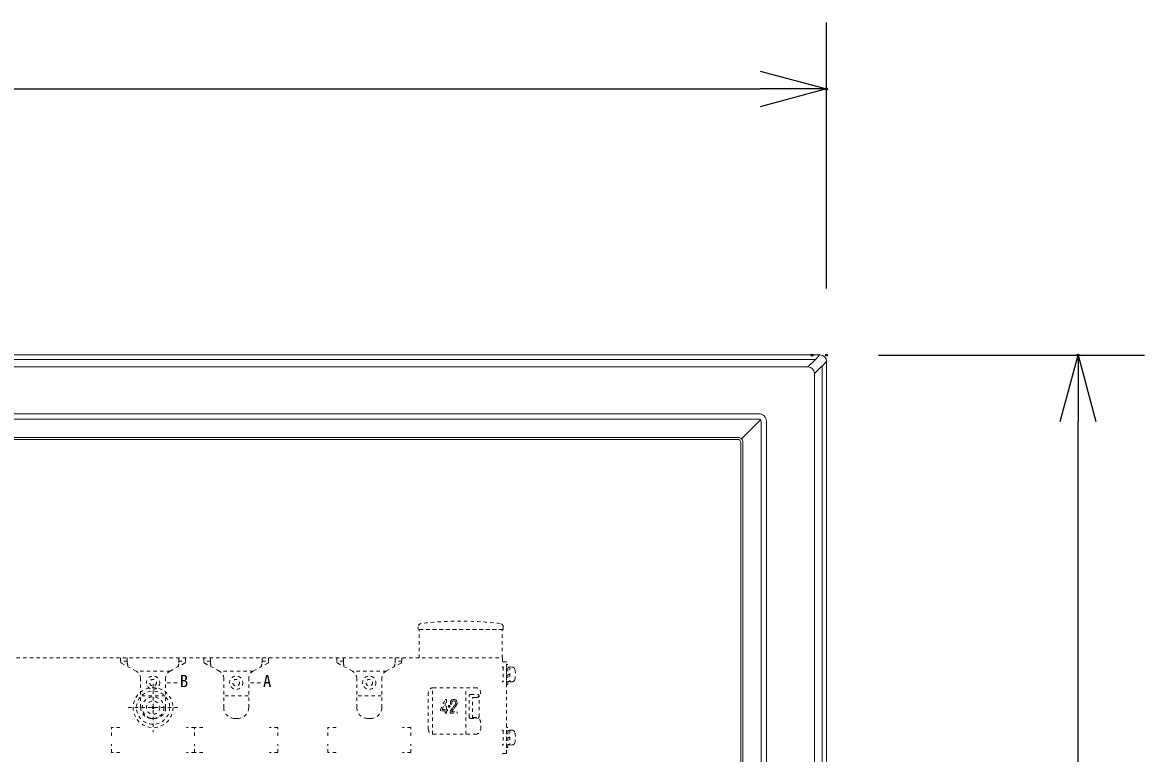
# Model space of a CAD drawing. Units: millimetres, scale not verified. Extents: x -62 to 63, y -117 to 117.
# Drawn here: x -20.42 to 13.32, y 68.27 to 90.25 of the extents above; entities that cross this region are included whole.
import ezdxf
from ezdxf.enums import TextEntityAlignment as Align

# ---------------------------------------------------------------- set-up
doc = ezdxf.new("R2010")
doc.units = ezdxf.units.MM
doc.header["$LTSCALE"] = 0.125
doc.header["$PDMODE"] = 32
doc.header["$PDSIZE"] = 0.0625
doc.linetypes.add('USER5', pattern=[1.4, 0.7, -0.7])
for name, color, linetype in [('0-0_0', 7, 'Continuous'), ('0-4_DEFPOINTS', 7, 'Continuous'), ('0-6_SUNPO', 7, 'Continuous')]:
    doc.layers.add(name, color=color, linetype=linetype)
doc.layers.add('0-5_GAIKEI', color=1, linetype='Continuous', lineweight=18)
doc.styles.add('ＭＳ ゴシック', font='')
doc.styles.get('ＭＳ ゴシック').set_extended_font_data('MS Gothic')

# ---------------------------------------------------------------- blocks, each defined once
blk = doc.blocks.new('_OPEN30')
at = {"layer": '0-0_0'}
blk.add_line((0, 0), (-1, 0), dxfattribs=at)
blk.add_lwpolyline([(-1, 0.26795), (0, 0), (-1, -0.26795)], dxfattribs=at)
blk = doc.blocks.new('D12')
at = {"layer": '0-4_DEFPOINTS'}
for p in [(0.6502, 95.4879), (8.6502, 95.4879), (0.6502, 59.2956)]:
    blk.add_point(p, dxfattribs=at)
at = {"layer": '0-6_SUNPO'}
for p, q in [((2.6502, 95.4879), (10.6502, 95.4879)), ((8.6502, 61.2956), (8.6502, 93.4879)), ((2.6502, 59.2956), (10.6502, 59.2956))]:
    blk.add_line(p, q, dxfattribs=at)
at = {"layer": '0-6_SUNPO', "xscale": 2, "yscale": 2}
for p, rotation in [((8.6502, 95.4879), 90), ((8.6502, 59.2956), 270)]:
    blk.add_blockref('_OPEN30', p, dxfattribs=dict(at, rotation=rotation))
at = {"layer": '0-6_SUNPO', "style": 'ＭＳ ゴシック'}
blk.add_text('724', height=1.833, rotation=90, dxfattribs=at).set_placement((8.1502, 75.5168), align=Align.BOTTOM_LEFT)
blk = doc.blocks.new('D11')
at = {"layer": '0-4_DEFPOINTS'}
for p in [(1.09, 103.4876), (1.09, 95.4876)]:
    blk.add_point(p, dxfattribs=at)
at = {"layer": '0-6_SUNPO'}
for p, q in [((1.09, 97.4876), (1.09, 105.4876)), ((-57.41, 103.4876), (-0.91, 103.4876))]:
    blk.add_line(p, q, dxfattribs=at)
at = {"layer": '0-6_SUNPO', "xscale": 2, "yscale": 2}
blk.add_blockref('_OPEN30', (1.09, 103.4876), dxfattribs=at)

msp = doc.modelspace()

# ---------------------------------------------------------------- linework, layer by layer
at = {"layer": '0-5_GAIKEI', "color": 7}
for p, q in [((-56.5379, 80.255), (3.5627, 80.255)), ((3.7624, 80.0552), (3.7624, 44.2547))]:
    msp.add_line(p, q, dxfattribs=at)
at = {"layer": '0-5_GAIKEI'}
for p, q in [((-56.4045, 80.1196), (3.4293, 80.1196)), ((3.2024, 79.8927), (3.4293, 80.1196)), ((3.4273, 80.1196), (3.5627, 80.255)), ((3.7624, 80.0552), (3.627, 79.9198)), ((3.2024, 79.8927), (-56.1776, 79.8927)), ((3.627, 79.9218), (3.4002, 79.695)), ((3.4002, 79.695), (3.4002, 44.6149)), ((3.627, 44.3881), (3.627, 79.9218)), ((1.7292, 78.4839), (-54.7044, 78.4839)), ((-54.6977, 78.3254), (1.7224, 78.3254)), ((1.7745, 78.3046), (1.2033, 77.7333)), ((1.7953, 46.0574), (1.7953, 78.2525)), ((1.9539, 78.2592), (1.9539, 46.0507)), ((1.1003, 77.7752), (-54.0755, 77.7752)), ((-54.0608, 77.715), (1.0856, 77.715)), ((1.1849, 77.6157), (1.1849, 46.6942)), ((1.2452, 77.6304), (1.2452, 46.6795))]:
    msp.add_line(p, q, dxfattribs=at)
at = {"layer": '0-5_GAIKEI', "linetype": 'USER5'}
for p, q in [((-8.5126, 72.0812), (-8.5126, 72.0011)), ((-5.9626, 72.0011), (-8.5126, 72.0011)), ((-8.4876, 71.1511), (-8.4876, 72.0011)), ((-5.9876, 72.0011), (-8.4876, 72.0011)), ((-5.9876, 71.1511), (-5.9876, 72.0011)), ((-5.9626, 72.0812), (-5.9626, 72.0011)), ((-46.9926, 71.1511), (-5.9826, 71.1511)), ((-17.4626, 71.1511), (-17.4626, 71.0312)), ((-17.4626, 71.1511), (-17.4626, 71.0309)), ((-17.2626, 71.0511), (-17.4626, 71.0511)), ((-17.4364, 70.9869), (-16.9935, 70.747)), ((-17.2626, 71.1511), (-17.2626, 71.0711)), ((-17.2626, 71.0011), (-17.2626, 71.0711)), ((-15.5388, 70.9869), (-15.9817, 70.747)), ((-15.7126, 71.0711), (-15.7126, 71.1511)), ((-15.7126, 71.0011), (-15.7126, 71.0711)), ((-15.7126, 71.0511), (-15.5126, 71.0511)), ((-15.5126, 71.1511), (-15.5126, 71.0309)), ((-14.9626, 71.1511), (-14.9626, 71.0312)), ((-14.9626, 71.1511), (-14.9626, 71.0312)), ((-14.7626, 71.0511), (-14.9626, 71.0511)), ((-14.9364, 70.9869), (-14.4935, 70.747)), ((-14.7626, 71.1511), (-14.7626, 71.0711)), ((-14.7626, 71.0011), (-14.7626, 71.0711)), ((-13.0388, 70.9869), (-13.4817, 70.747)), ((-13.2126, 71.0711), (-13.2126, 71.1511)), ((-13.2126, 71.0011), (-13.2126, 71.0711)), ((-13.2126, 71.0511), (-13.0126, 71.0511)), ((-13.0126, 71.1511), (-13.0126, 71.0309)), ((-10.9626, 71.1511), (-10.9626, 71.0312)), ((-10.9626, 71.1511), (-10.9626, 71.0309)), ((-10.7626, 71.0511), (-10.9626, 71.0511)), ((-10.9364, 70.9869), (-10.4935, 70.747)), ((-10.7626, 71.1511), (-10.7626, 71.0711)), ((-10.7626, 71.0011), (-10.7626, 71.0711)), ((-9.0388, 70.9869), (-9.4817, 70.747)), ((-9.2126, 71.0711), (-9.2126, 71.1511)), ((-9.2126, 71.0011), (-9.2126, 71.0711)), ((-9.0126, 71.0511), (-9.2126, 71.0511)), ((-9.0126, 71.1511), (-9.0126, 71.0309)), ((-5.9826, 71.0511), (-5.9826, 71.1511)), ((-5.9626, 71.0311), (-5.8626, 71.0311)), ((-5.9626, 70.8657), (-5.9626, 70.4366)), ((-5.8626, 68.2711), (-5.8626, 71.0311)), ((-5.8626, 70.3511), (-5.8626, 70.9511)), ((-5.8626, 70.9511), (-5.8226, 70.9511)), ((-5.8226, 70.3511), (-5.8226, 70.9511)), ((-5.7576, 70.8636), (-5.8226, 70.8636)), ((-5.7576, 70.8761), (-5.688, 70.8725)), ((-5.7576, 70.8761), (-5.7576, 70.4261)), ((-15.9713, 70.7511), (-17.0011, 70.7511)), ((-16.8626, 69.6511), (-16.8626, 70.5272)), ((-16.1126, 69.6511), (-16.1126, 70.5272)), ((-13.4713, 70.7511), (-14.5011, 70.7511)), ((-14.3626, 69.6511), (-14.3626, 70.5272)), ((-13.6126, 69.6511), (-13.6126, 70.5272)), ((-9.4713, 70.7511), (-10.5011, 70.7511)), ((-10.3626, 69.6511), (-10.3626, 70.5272)), ((-9.6126, 69.6511), (-9.6126, 70.5272)), ((-5.7576, 70.6511), (-5.8226, 70.6511)), ((-16.4876, 70.3703), (-16.4876, 68.9147)), ((-15.7626, 70.4011), (-16.0626, 70.4011)), ((-13.2626, 70.4011), (-13.5626, 70.4011)), ((-8.0876, 68.8532), (-8.0876, 70.2511)), ((-8.0626, 70.2511), (-6.7876, 70.2511)), ((-7.0876, 68.8511), (-7.0876, 70.2511)), ((-5.8626, 70.3511), (-5.8226, 70.3511)), ((-5.7576, 70.4386), (-5.8226, 70.4386)), ((-5.7576, 70.4261), (-5.688, 70.4298)), ((-16.1251, 70.0011), (-16.8501, 70.0011)), ((-13.6251, 70.0011), (-14.3501, 70.0011)), ((-9.6251, 70.0011), (-10.3501, 70.0011)), ((-8.2126, 69.0011), (-8.2126, 70.1011)), ((-7.8412, 69.5847), (-7.7074, 69.8954)), ((-7.8412, 69.5847), (-7.7074, 69.8954)), ((-7.7074, 69.8954), (-7.6654, 69.8954)), ((-7.7074, 69.8954), (-7.6654, 69.8954)), ((-7.6654, 69.8954), (-7.6654, 69.5927)), ((-7.6654, 69.8954), (-7.6654, 69.5927)), ((-7.5451, 69.8282), (-7.535, 69.8534)), ((-7.5451, 69.8282), (-7.535, 69.8534)), ((-7.535, 69.8534), (-7.5095, 69.884)), ((-7.535, 69.8534), (-7.5095, 69.884)), ((-7.5095, 69.884), (-7.4691, 69.8992)), ((-7.5095, 69.884), (-7.4691, 69.8992)), ((-7.5001, 69.8327), (-7.4855, 69.8502)), ((-7.5001, 69.8327), (-7.4855, 69.8502)), ((-7.4855, 69.8502), (-7.4618, 69.8591)), ((-7.4855, 69.8502), (-7.4618, 69.8591)), ((-7.4691, 69.8992), (-7.4253, 69.8992)), ((-7.4691, 69.8992), (-7.4253, 69.8992)), ((-7.4618, 69.8591), (-7.4335, 69.8591)), ((-7.4618, 69.8591), (-7.4335, 69.8591)), ((-7.4335, 69.8591), (-7.4138, 69.8507)), ((-7.4335, 69.8591), (-7.4138, 69.8507)), ((-7.4253, 69.8992), (-7.3888, 69.8835)), ((-7.4253, 69.8992), (-7.3888, 69.8835)), ((-7.4138, 69.8507), (-7.4018, 69.8356)), ((-7.4138, 69.8507), (-7.4018, 69.8356)), ((-7.3888, 69.8835), (-7.3688, 69.8585)), ((-7.3888, 69.8835), (-7.3688, 69.8585)), ((-7.3688, 69.8585), (-7.354, 69.8339)), ((-7.3688, 69.8585), (-7.354, 69.8339)), ((-6.9876, 69.3761), (-6.9876, 70.0011)), ((-6.9876, 69.3761), (-6.9876, 70.0011)), ((-6.9376, 70.0511), (-6.7376, 70.0511)), ((-6.9376, 70.0511), (-6.7376, 70.0511)), ((-6.8876, 69.3261), (-6.8876, 69.9511)), ((-6.8876, 69.9511), (-6.7876, 69.9511)), ((-6.6876, 69.9893), (-6.6876, 70.0011)), ((-6.6876, 69.3761), (-6.6876, 70.0011)), ((-17.2398, 69.6511), (-15.7173, 69.6511)), ((-7.8412, 69.5518), (-7.8412, 69.5847)), ((-7.8412, 69.5518), (-7.8412, 69.5847)), ((-7.7062, 69.5518), (-7.8412, 69.5518)), ((-7.7062, 69.5518), (-7.8412, 69.5518)), ((-7.7932, 69.5927), (-7.7062, 69.7947)), ((-7.7932, 69.5927), (-7.7062, 69.7947)), ((-7.7062, 69.5927), (-7.7932, 69.5927)), ((-7.7062, 69.5927), (-7.7932, 69.5927)), ((-7.7062, 69.7947), (-7.7062, 69.5927)), ((-7.7062, 69.7947), (-7.7062, 69.5927)), ((-7.7062, 69.5518), (-7.7062, 69.4823)), ((-7.7062, 69.5518), (-7.7062, 69.4823)), ((-7.6326, 69.5927), (-7.6654, 69.5927)), ((-7.6326, 69.5927), (-7.6654, 69.5927)), ((-7.6654, 69.5518), (-7.6654, 69.4823)), ((-7.6326, 69.5518), (-7.6654, 69.5518)), ((-7.6654, 69.5518), (-7.6654, 69.4823)), ((-7.6326, 69.5518), (-7.6654, 69.5518)), ((-7.6326, 69.5927), (-7.6326, 69.5518)), ((-7.6326, 69.5927), (-7.6326, 69.5518)), ((-7.5436, 69.5554), (-7.5576, 69.518)), ((-7.5436, 69.5554), (-7.5576, 69.518)), ((-7.5496, 69.7964), (-7.5451, 69.8282)), ((-7.5496, 69.7964), (-7.5451, 69.8282)), ((-7.5496, 69.7589), (-7.5496, 69.7964)), ((-7.5496, 69.7589), (-7.5496, 69.7964)), ((-7.5095, 69.7589), (-7.5496, 69.7589)), ((-7.5095, 69.7589), (-7.5496, 69.7589)), ((-7.5221, 69.5899), (-7.5436, 69.5554)), ((-7.5221, 69.5899), (-7.5436, 69.5554)), ((-7.4852, 69.639), (-7.5221, 69.5899)), ((-7.4852, 69.639), (-7.5221, 69.5899)), ((-7.5075, 69.5375), (-7.5132, 69.5224)), ((-7.5075, 69.5375), (-7.5132, 69.5224)), ((-7.5132, 69.5224), (-7.3492, 69.5224)), ((-7.5132, 69.5224), (-7.3492, 69.5224)), ((-7.5095, 69.7935), (-7.5061, 69.8178)), ((-7.5095, 69.7935), (-7.5061, 69.8178)), ((-7.5095, 69.7589), (-7.5095, 69.7935)), ((-7.5095, 69.7589), (-7.5095, 69.7935)), ((-7.489, 69.5672), (-7.5075, 69.5375)), ((-7.489, 69.5672), (-7.5075, 69.5375)), ((-7.5061, 69.8178), (-7.5001, 69.8327)), ((-7.5061, 69.8178), (-7.5001, 69.8327)), ((-7.4537, 69.6142), (-7.489, 69.5672)), ((-7.4537, 69.6142), (-7.489, 69.5672)), ((-7.4062, 69.7338), (-7.4852, 69.639)), ((-7.4062, 69.7338), (-7.4852, 69.639)), ((-7.3724, 69.7118), (-7.4537, 69.6142)), ((-7.3724, 69.7118), (-7.4537, 69.6142)), ((-7.3922, 69.7619), (-7.4062, 69.7338)), ((-7.3922, 69.7619), (-7.4062, 69.7338)), ((-7.4018, 69.8356), (-7.3925, 69.8202)), ((-7.4018, 69.8356), (-7.3925, 69.8202)), ((-7.3925, 69.8202), (-7.3893, 69.7975)), ((-7.3925, 69.8202), (-7.3893, 69.7975)), ((-7.3893, 69.7734), (-7.3922, 69.7619)), ((-7.3893, 69.7734), (-7.3922, 69.7619)), ((-7.3893, 69.7975), (-7.3893, 69.7734)), ((-7.3893, 69.7975), (-7.3893, 69.7734)), ((-7.3543, 69.7479), (-7.3724, 69.7118)), ((-7.3543, 69.7479), (-7.3724, 69.7118)), ((-7.3492, 69.7684), (-7.3543, 69.7479)), ((-7.3492, 69.7684), (-7.3543, 69.7479)), ((-7.354, 69.8339), (-7.3492, 69.8004)), ((-7.354, 69.8339), (-7.3492, 69.8004)), ((-7.3492, 69.8004), (-7.3492, 69.7684)), ((-7.3492, 69.8004), (-7.3492, 69.7684)), ((-7.3492, 69.4823), (-7.3492, 69.5224)), ((-7.3492, 69.4823), (-7.3492, 69.5224)), ((-16.5376, 69.3261), (-16.4376, 69.3261)), ((-14.0376, 69.3261), (-13.9376, 69.3261)), ((-10.0376, 69.3261), (-9.9376, 69.3261)), ((-7.7062, 69.4823), (-7.6654, 69.4823)), ((-7.7062, 69.4823), (-7.6654, 69.4823)), ((-6.9376, 69.3261), (-6.7376, 69.3261)), ((-6.9376, 69.3261), (-6.7376, 69.3261)), ((-6.8876, 69.3511), (-6.7876, 69.3511)), ((-6.7876, 69.3261), (-6.7876, 69.3511)), ((-6.6376, 69.0011), (-6.6376, 69.2011)), ((-17.7376, 68.8011), (-17.7376, 69.0511)), ((-17.4876, 69.0511), (-17.7376, 69.0511)), ((-15.2376, 68.8011), (-15.2376, 69.0511)), ((-14.9876, 69.0511), (-15.2376, 69.0511)), ((-11.2376, 68.8011), (-11.2376, 69.0511)), ((-10.9876, 69.0511), (-11.2376, 69.0511)), ((-8.0626, 68.8511), (-6.7876, 68.8511)), ((-5.9626, 68.9657), (-5.9626, 68.5366)), ((-5.8626, 68.4511), (-5.8626, 69.0511)), ((-5.8626, 69.0511), (-5.8226, 69.0511)), ((-5.8226, 68.4511), (-5.8226, 69.0511)), ((-5.7576, 68.9636), (-5.8226, 68.9636)), ((-5.7576, 68.9761), (-5.688, 68.9725)), ((-5.7576, 68.9761), (-5.7576, 68.5261)), ((-17.7376, 68.3011), (-17.7376, 68.5511)), ((-15.2376, 68.3011), (-15.2376, 68.5511)), ((-15.2376, 68.3011), (-15.2376, 68.5511)), ((-12.7376, 68.3011), (-12.7376, 68.5511)), ((-11.2376, 68.3011), (-11.2376, 68.5511)), ((-8.7376, 68.3011), (-8.7376, 68.5511)), ((-5.7576, 68.7511), (-5.8226, 68.7511)), ((-5.7576, 68.5386), (-5.8226, 68.5386)), ((-5.7576, 68.5261), (-5.688, 68.5298)), ((-17.4876, 68.3011), (-17.7376, 68.3011)), ((-15.2376, 68.3011), (-15.4876, 68.3011)), ((-14.9876, 68.3011), (-15.2376, 68.3011)), ((-12.7376, 68.3011), (-12.9876, 68.3011)), ((-10.9876, 68.3011), (-11.2376, 68.3011)), ((-8.7376, 68.3011), (-8.9876, 68.3011)), ((-5.9626, 68.2711), (-5.8626, 68.2711)), ((-5.8626, 68.4511), (-5.8226, 68.4511))]:
    msp.add_line(p, q, dxfattribs=at)
for points in [[(-7.5576, 69.518), (-7.5576, 69.4823), (-7.3492, 69.4823)], [(-7.5576, 69.518), (-7.5576, 69.4823), (-7.3492, 69.4823)], [(-15.2376, 68.8011), (-15.2376, 69.0511), (-15.4876, 69.0511)], [(-12.7376, 68.8011), (-12.7376, 69.0511), (-12.9876, 69.0511)], [(-8.7376, 68.8011), (-8.7376, 69.0511), (-8.9876, 69.0511)]]:
    msp.add_lwpolyline(points, dxfattribs=at)
for centre, radius in [((-16.4876, 70.4011), 0.2), ((-13.9876, 70.4011), 0.2), ((-9.9876, 70.4011), 0.2), ((-16.4876, 69.6511), 0.6), ((-16.4876, 70.4011), 0.1), ((-13.9876, 70.4011), 0.1), ((-9.9876, 70.4011), 0.1), ((-16.4876, 69.6511), 0.5), ((-16.4876, 69.6511), 0.325), ((-16.4876, 69.6511), 0.2)]:
    msp.add_circle(centre, radius, dxfattribs=at)
for centre, radius, start, end in [((-7.2376, 62.2511), 10, 90, 96.81632), ((-7.2376, 62.2511), 10, 83.18368, 90), ((-8.4126, 72.0812), 0.1, 96.81632, 180), ((-6.0626, 72.0812), 0.1, 0, 83.18368), ((-17.4126, 71.0309), 0.05, 180, 241.55707), ((-17.0126, 71.0011), 0.25, 180, 210.57291), ((-15.9626, 71.0011), 0.25, 329.42709, 0), ((-15.5626, 71.0309), 0.05, 298.44293, 0), ((-14.9126, 71.0309), 0.05, 180, 241.55707), ((-14.5126, 71.0011), 0.25, 180, 210.57291), ((-13.4626, 71.0011), 0.25, 329.42709, 0), ((-13.0626, 71.0309), 0.05, 298.44293, 0), ((-10.9126, 71.0309), 0.05, 180, 241.55707), ((-10.5126, 71.0011), 0.25, 180, 210.57291), ((-9.4626, 71.0011), 0.25, 329.42709, 0), ((-9.0626, 71.0309), 0.05, 298.44293, 0), ((-5.9751, 70.8657), 0.0125, 0, 180), ((-5.9626, 71.0511), 0.02, 180, 270), ((-5.6922, 70.7926), 0.08, 15.78599, 87), ((-17.1126, 70.5272), 0.25, 0, 61.55707), ((-15.8626, 70.5272), 0.25, 118.44293, 180), ((-14.6126, 70.5272), 0.25, 0, 61.55707), ((-13.3626, 70.5272), 0.25, 118.44293, 180), ((-10.6126, 70.5272), 0.25, 0, 61.55707), ((-9.3626, 70.5272), 0.25, 118.44293, 180), ((-6.1926, 70.6511), 0.6, 344.21401, 15.78599), ((-8.0626, 70.1011), 0.15, 90, 180), ((-6.7876, 70.1011), 0.15, 270, 90), ((-5.9751, 70.4366), 0.0125, 180, 0), ((-5.6922, 70.5097), 0.08, 273, 344.21401), ((-6.9376, 70.0011), 0.05, 90, 180), ((-6.9376, 70.0011), 0.05, 90, 180), ((-6.7376, 70.0011), 0.05, 0, 90), ((-6.7376, 70.0011), 0.05, 0, 90), ((-16.5376, 69.6511), 0.325, 180, 270), ((-16.4376, 69.6511), 0.325, 270, 0), ((-14.0376, 69.6511), 0.325, 180, 270), ((-13.9376, 69.6511), 0.325, 270, 0), ((-10.0376, 69.6511), 0.325, 180, 270), ((-9.9376, 69.6511), 0.325, 270, 0), ((-6.9376, 69.3761), 0.05, 180, 270), ((-6.9376, 69.3761), 0.05, 180, 270), ((-6.7876, 69.2011), 0.15, 0, 90), ((-6.7376, 69.3761), 0.05, 270, 0), ((-6.7376, 69.3761), 0.05, 270, 297.90568), ((-8.0626, 69.0011), 0.15, 180, 270), ((-6.7876, 69.0011), 0.15, 270, 0), ((-5.9751, 68.9657), 0.0125, 0, 180), ((-5.6922, 68.8926), 0.08, 15.78599, 87), ((-6.1926, 68.7511), 0.6, 344.21401, 15.78599), ((-5.9751, 68.5366), 0.0125, 180, 0), ((-5.6922, 68.6097), 0.08, 273, 344.21401), ((-5.9626, 68.2511), 0.02, 90, 180)]:
    msp.add_arc(centre, radius, start, end, dxfattribs=at)
at = {"layer": '0-5_GAIKEI', "color": 7}
msp.add_ellipse((3.5621, 80.0547), major_axis=(-0.1418, -0.1418), ratio=0.997265, start_param=2.357564, end_param=3.9256213, dxfattribs=at)
at = {"layer": '0-5_GAIKEI'}
for centre, major_axis, ratio, start_param, end_param in [((2.8409, 79.3335), (-0.5022, -0.5022), 0.49281, 2.7306286, 3.5525567), ((1.7226, 78.2506), (-0.074, 0.0127), 0.995515, 4.1175689, 4.8825404), ((1.7286, 78.2586), (-0.1595, -0.1595), 0.997265, 2.357564, 3.9256213), ((1.7205, 78.2526), (-0.0127, 0.074), 0.995515, 4.5422375, 5.3072091), ((1.0841, 77.6142), (-0.0718, -0.0718), 0.985257, 2.3636208, 3.9195645), ((1.0966, 77.6226), (-0.0866, -0.1272), 0.973581, 2.9680855, 3.7270003), ((1.0925, 77.6266), (-0.1272, -0.0866), 0.973581, 2.556185, 3.3150998)]:
    msp.add_ellipse(centre, major_axis=major_axis, ratio=ratio, start_param=start_param, end_param=end_param, dxfattribs=at)
for p in [(-16.4876, 69.6511), (-7.5876, 69.6886)]:
    msp.add_point(p, dxfattribs=at)

# ---------------------------------------------------------------- block references
at = {"layer": '0-6_SUNPO'}
for name in ['D11', 'D12']:
    msp.add_blockref(name, (2.6724, -15.2406), dxfattribs=at)

# ---------------------------------------------------------------- texts
at = {"layer": '0-5_GAIKEI', "color": 7, "style": 'ＭＳ ゴシック'}
for s, p in [('B', (-15.6817, 70.1588)), ('A', (-13.1817, 70.1588))]:
    msp.add_text(s, height=0.3666, dxfattribs=at).set_placement(p, align=Align.BOTTOM_LEFT)

doc.saveas('drawing.dxf')
